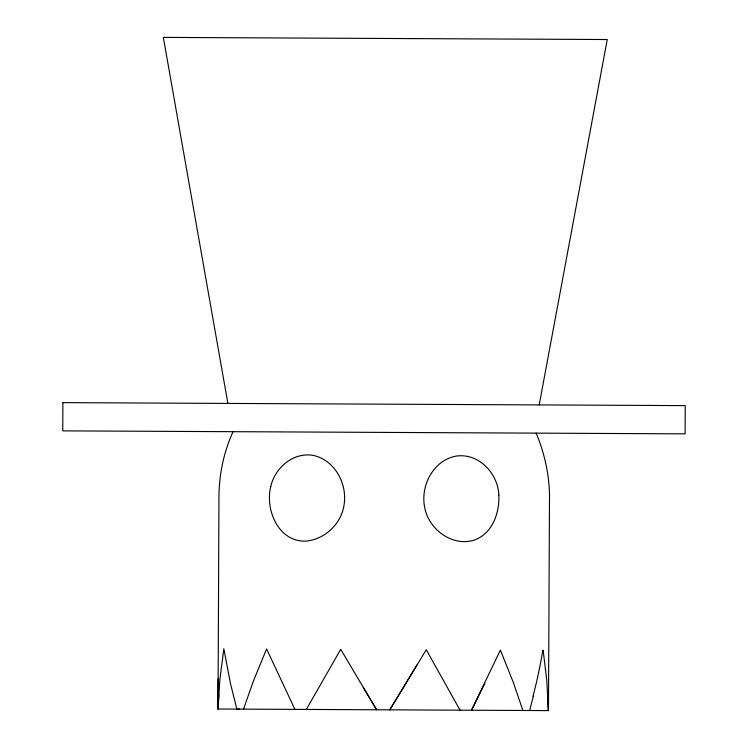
<?xml version="1.0" encoding="UTF-8"?>
<svg xmlns="http://www.w3.org/2000/svg" width="748" height="748" viewBox="0 0 748 748"><rect width="100%" height="100%" fill="white"/><g stroke="black" fill="none" stroke-linecap="round" stroke-linejoin="round"><path stroke-width="1.12" d="M536.176 433.129C545.18 454.784 550.117 478.281 549.471 501.777L548.471 710.6L218.033 709.01L218.94 498C218.949 475.242 223.587 452.409 233.03 431.68M218.781 694.546L218.033 709.01L218.07 678.735M218.051 709.02L219.809 680.25L223.848 648.759L230.431 683.382L236.864 709.104L239.715 709.123M539.196 404.911L607.254 39.532L163.335 37.4L227.878 403.415M529.584 710.507L533.352 696.276M243.661 708.665L243.502 709.141L253.497 680.811L266.587 648.946L294.918 709.385M484.854 683.457L471.492 710.235L500.393 650.068L513.465 682.802L522.899 710.478M306.315 709.441L340.714 649.329L376.59 709.777L363.304 687.393M417.122 664.785L389.811 709.833L426.267 649.731L460.039 710.179M543.132 650.302L546.704 679.614L548.471 710.6M547.901 697.912L548.331 710.6M542.824 650.339A578.7 429.202 -39.7 0 1 533.025 696.285M62.897 402.63L62.767 430.867L685.103 433.849L685.233 405.612L62.897 402.63M498.851 495.157C499.683 512.819 492.436 533.492 474.522 539.991C452.26 547.265 428.361 529.126 424.612 507.013C420.273 485.265 433.859 459.515 456.897 456C479.253 453.213 498.028 473.736 498.851 495.157M270.757 486.415C265.007 509.706 278.181 541.655 305.418 541.178C323.323 539.729 339.059 526.106 343.295 508.715C348.914 486.808 336.45 460.833 313.58 455.448C293.478 451.792 275.199 467.453 270.757 486.415"/></g></svg>
